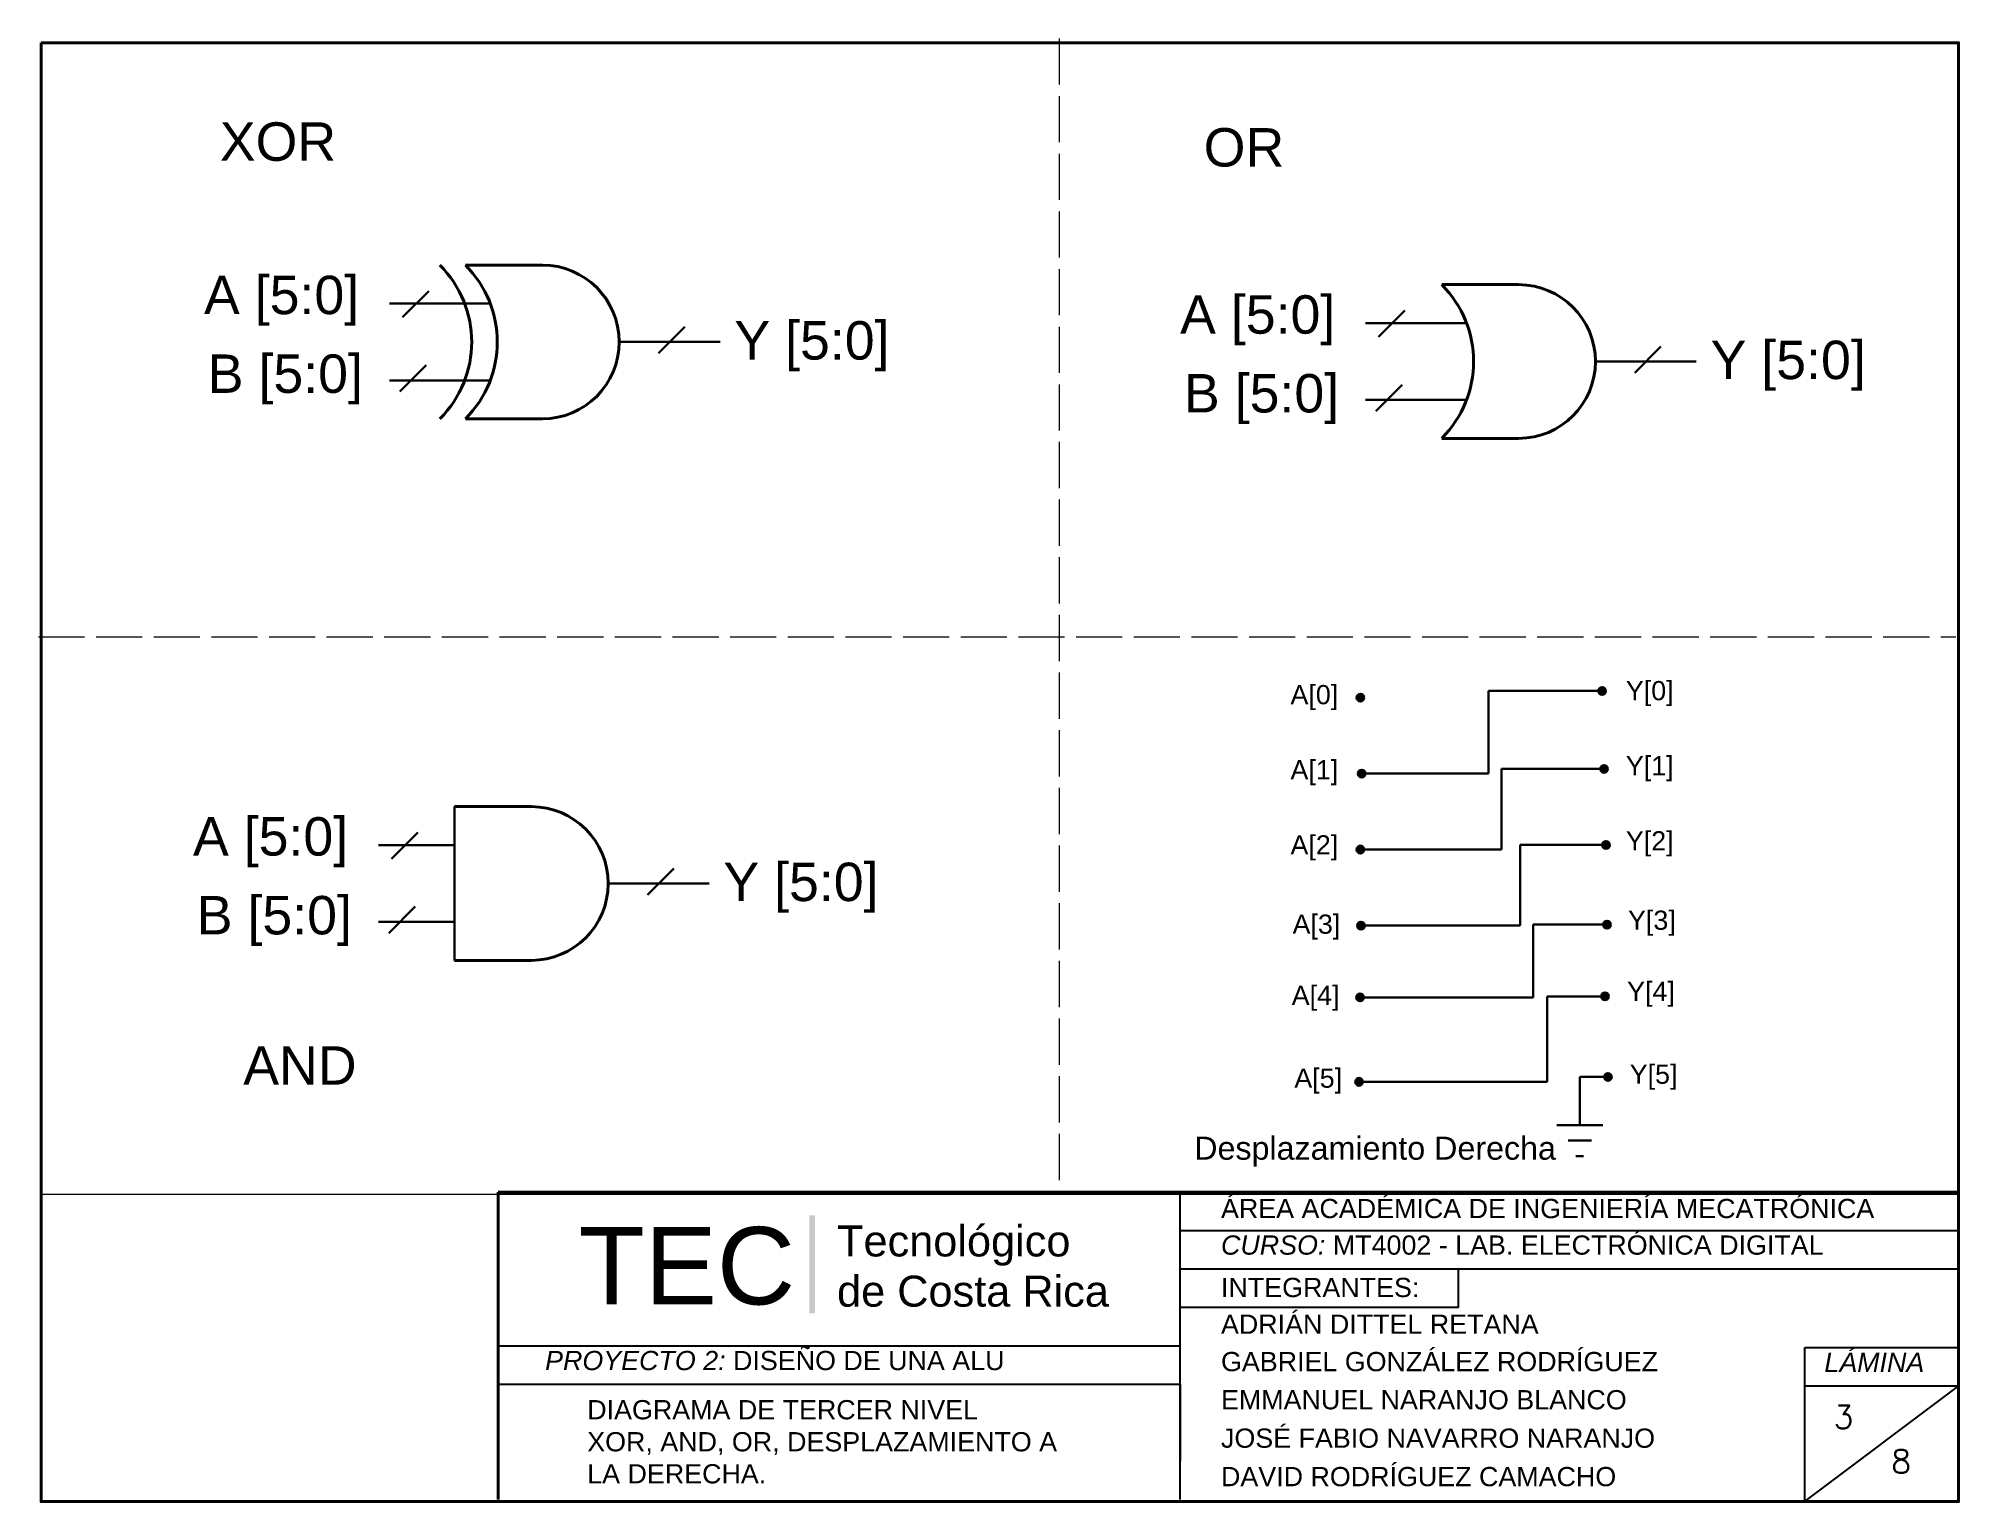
# Paper-space layout '3NIVEL-3' of a CAD drawing. Header units: millimetres. Extents: x 7 to 257, y 6 to 196.
import ezdxf

# ---------------------------------------------------------------- set-up
doc = ezdxf.new("R2010")
doc.units = ezdxf.units.MM
doc.header["$LTSCALE"] = 0.5
doc.linetypes.add('ACAD_ISO02W100', pattern=[15, 12, -3])
for name, color, linetype, lineweight in [('Cables', 7, 'Continuous', 30), ('Componentes', 7, 'Continuous', 40), ('Contorno', 7, 'Continuous', 40), ('Cuadro_dashed', 7, 'ACAD_ISO02W100', 20), ('MView', 7, 'Continuous', 5)]:
    doc.layers.add(name, color=color, linetype=linetype, lineweight=lineweight)
doc.layers.add('Texto', color=7, linetype='Continuous')
doc.styles.add('PDF Arial', font='arial.ttf')
doc.styles.add('Rotulado', font='arial.ttf', dxfattribs={"height": 10})
doc.styles.add('s1', font='romans.shx')

psp = doc.layouts.new('3NIVEL-3')

# ---------------------------------------------------------------- hatches: boundary and pattern name
at = {"layer": 'Cables'}
h = psp.add_hatch(color=256, dxfattribs=at)
h.dxf.hatch_style = 1
h.paths.add_polyline_path([(178.4, 110.28, 1), (179.4, 110.28, 1)])
h = psp.add_hatch(color=256, dxfattribs=at)
h.dxf.hatch_style = 1
h.paths.add_polyline_path([(209.84, 111.14, 1), (210.84, 111.14, 1)])
h = psp.add_hatch(color=256, dxfattribs=at)
h.dxf.hatch_style = 1
h.paths.add_polyline_path([(178.56, 100.4, 1), (179.56, 100.4, 1)])
h = psp.add_hatch(color=256, dxfattribs=at)
h.dxf.hatch_style = 1
h.paths.add_polyline_path([(210.1, 101, 1), (211.1, 101, 1)])
h = psp.add_hatch(color=256, dxfattribs=at)
h.dxf.hatch_style = 1
h.paths.add_polyline_path([(178.4, 90.52, 1), (179.4, 90.52, 1)])
h = psp.add_hatch(color=256, dxfattribs=at)
h.dxf.hatch_style = 1
h.paths.add_polyline_path([(210.34, 91.11, 1), (211.34, 91.11, 1)])
h = psp.add_hatch(color=256, dxfattribs=at)
h.dxf.hatch_style = 1
h.paths.add_polyline_path([(178.47, 80.62, 1), (179.47, 80.62, 1)])
h = psp.add_hatch(color=256, dxfattribs=at)
h.dxf.hatch_style = 1
h.paths.add_polyline_path([(210.47, 80.75, 1), (211.47, 80.75, 1)])
h = psp.add_hatch(color=256, dxfattribs=at)
h.dxf.hatch_style = 1
h.paths.add_polyline_path([(178.35, 71.29, 1), (179.35, 71.29, 1)])
h = psp.add_hatch(color=256, dxfattribs=at)
h.dxf.hatch_style = 1
h.paths.add_polyline_path([(210.21, 71.42, 1), (211.21, 71.42, 1)])
h = psp.add_hatch(color=256, dxfattribs=at)
h.dxf.hatch_style = 1
h.paths.add_polyline_path([(178.22, 60.3, 1), (179.22, 60.3, 1)])
h = psp.add_hatch(color=256, dxfattribs=at)
h.dxf.hatch_style = 1
h.paths.add_polyline_path([(210.59, 60.94, 1), (211.59, 60.94, 1)])

# ---------------------------------------------------------------- linework, layer by layer
for p, q in [((155.44, 5.96), (155.44, 45.96)), ((155.44, 40.96), (256.72, 40.96)), ((155.44, 35.96), (256.72, 35.96)), ((191.64, 30.96), (155.44, 30.96)), ((66.72, 25.96), (155.44, 25.96)), ((236.72, 5.76), (236.72, 25.76)), ((66.72, 20.96), (155.44, 20.96)), ((155.44, 20.96), (155.44, 15.96)), ((236.72, 20.76), (256.72, 20.76)), ((256.72, 20.76), (236.72, 5.76)), ((155.44, 15.96), (155.44, 10.96))]:
    psp.add_line(p, q)
at = {"color": 7}
for p, q in [((191.64, 30.96), (191.64, 35.96)), ((236.72, 25.76), (256.72, 25.76))]:
    psp.add_line(p, q, dxfattribs=at)
at = {"color": 251, "true_color": 0x4b4b4b, "transparency": 33554559}
for points in [[(107.95, 42.93), (107.22, 42.93), (107.95, 30.18)], [(107.22, 42.93), (107.95, 30.18), (107.22, 30.18)]]:
    psp.add_solid(points, dxfattribs=at)
at = {"layer": 'Cables'}
for p, q in [((54.27, 159.75), (57.69, 163.17)), ((181.26, 157.21), (184.69, 160.63)), ((87.58, 155.07), (91.01, 158.49)), ((214.58, 152.52), (218, 155.95)), ((53.92, 150.1), (57.34, 153.52)), ((180.91, 147.56), (184.34, 150.98)), ((195.58, 100.4), (195.58, 111.14)), ((195.58, 111.14), (209.84, 111.14)), ((179.56, 100.4), (195.58, 100.4)), ((197.25, 90.52), (197.25, 101)), ((197.25, 101), (210.1, 101)), ((61.04, 96.1), (61.04, 76.1)), ((52.84, 89.31), (56.26, 92.74)), ((179.4, 90.52), (197.25, 90.52)), ((199.69, 80.62), (199.69, 91.11)), ((199.69, 91.11), (210.34, 91.11)), ((86.15, 84.63), (89.57, 88.05)), ((52.49, 79.66), (55.91, 83.09)), ((179.47, 80.62), (199.69, 80.62)), ((201.36, 71.29), (201.36, 80.75)), ((201.36, 80.75), (210.47, 80.75)), ((179.35, 71.29), (201.36, 71.29)), ((203.21, 60.3), (203.21, 71.42)), ((203.21, 71.42), (210.21, 71.42)), ((179.22, 60.3), (203.21, 60.3)), ((207.44, 54.65), (207.44, 60.94)), ((207.44, 60.94), (211.09, 60.94))]:
    psp.add_line(p, q, dxfattribs=at)
at = {"layer": 'Cables', "color": 7}
for p, q in [((65.7, 161.54), (52.58, 161.54)), ((192.7, 159), (179.57, 159)), ((95.6, 156.54), (82.47, 156.54)), ((222.59, 154), (209.47, 154)), ((65.7, 151.54), (52.58, 151.54)), ((192.7, 149), (179.57, 149)), ((61.04, 91.1), (51.15, 91.1)), ((94.16, 86.1), (81.04, 86.1)), ((61.04, 81.1), (51.15, 81.1)), ((204.44, 54.65), (210.44, 54.65)), ((205.94, 52.65), (208.94, 52.65)), ((206.94, 50.65), (207.94, 50.65))]:
    psp.add_line(p, q, dxfattribs=at)
at = {"layer": 'Cables'}
for centre in [(178.9, 110.28), (210.34, 111.14), (179.06, 100.4), (210.6, 101), (178.9, 90.52), (210.84, 91.11), (178.97, 80.62), (210.97, 80.75), (178.85, 71.29), (210.71, 71.42), (178.72, 60.3), (211.09, 60.94)]:
    psp.add_circle(centre, 0.5, dxfattribs=at)
at = {"layer": 'Componentes', "color": 7}
for p, q in [((62.47, 166.54), (72.47, 166.54)), ((189.47, 164), (199.47, 164)), ((61.04, 96.1), (71.04, 96.1))]:
    psp.add_line(p, q, dxfattribs=at)
at = {"layer": 'Contorno'}
for p, q in [((62.47, 146.54), (72.47, 146.54)), ((189.47, 144), (199.47, 144)), ((61.04, 76.1), (71.04, 76.1)), ((66.72, 45.96), (66.72, 5.96)), ((66.72, 45.96), (256.72, 45.96))]:
    psp.add_line(p, q, dxfattribs=at)
psp.add_lwpolyline([(7.26, 195.47), (256.72, 195.47), (256.72, 5.7), (7.26, 5.7)], close=True, dxfattribs=at)
for centre, radius, start, end in [((49.14, 156.54), 14.14, 315, 45), ((52.47, 156.54), 14.14, 315, 45), ((72.47, 156.54), 10, 270, 90), ((179.47, 154), 14.14, 315, 45), ((199.47, 154), 10, 270, 90), ((71.04, 86.1), 10, 270, 90)]:
    psp.add_arc(centre, radius, start, end, dxfattribs=at)
at = {"layer": 'Cuadro_dashed'}
for p, q in [((139.69, 196.03), (139.69, 46.51)), ((6.91, 118.17), (256.36, 118.17))]:
    psp.add_line(p, q, dxfattribs=at)

# ---------------------------------------------------------------- texts
at = {"color": 250, "true_color": 0x1c1c1c, "attachment_point": 7, "style": 'PDF Arial'}
for s, insert, char_height in [('TEC', (77.19, 31.2), 10.079), ('Tecnológico', (110.81, 36.37), 4.0315), ('de Costa Rica', (110.81, 31), 4.0315)]:
    psp.add_mtext(s, dxfattribs=dict(at, insert=insert, char_height=char_height))
at = {"layer": 'Cuadro_dashed', "attachment_point": 1, "style": 'Rotulado'}
for s, width, insert, char_height in [('XOR', 98.274, (30.51, 185.11), 5), ('OR', 72.0676, (158.51, 184.36), 5), ('AND', 70.0787, (33.56, 64.93), 5), ('Desplazamiento Derecha', 88.6977, (157.28, 53.17), 3)]:
    psp.add_mtext_dynamic_manual_height_columns(s, width=width, gutter_width=50, heights=[0], dxfattribs=dict(at, insert=insert, char_height=char_height))
at = {"layer": 'Texto', "attachment_point": 7, "style": 'Rotulado'}
for s, width, gutter_width, heights, insert, char_height in [('A [5:0]', 22.6272, 25, [8.16], (28.45, 158.65), 5), ('A [5:0]', 22.6272, 25, [8.16], (155.44, 156.11), 5), ('Y [5:0]', 21.7466, 25, [7.72], (97.45, 152.74), 5), ('B [5:0]', 21.7466, 25, [7.72], (28.94, 148.41), 5), ('Y [5:0]', 21.7466, 25, [7.72], (224.45, 150.2), 5), ('B [5:0]', 21.7466, 25, [7.72], (155.94, 145.86), 5), ('Y[0]', 11.3136, 12.5, [4.08], (213.43, 109.18), 2.5), ('A[0]', 11.3136, 12.5, [4.08], (169.8, 108.66), 2.5), ('Y[1]', 11.3136, 12.5, [4.08], (213.43, 99.41), 2.5), ('A[1]', 11.3136, 12.5, [4.08], (169.8, 98.89), 2.5), ('A [5:0]', 22.6272, 25, [8.16], (27.02, 88.22), 5), ('A[2]', 11.3136, 12.5, [4.08], (169.8, 89.12), 2.5), ('Y[2]', 11.3136, 12.5, [4.08], (213.43, 89.64), 2.5), ('Y [5:0]', 21.7466, 25, [7.72], (96.02, 82.3), 5), ('B [5:0]', 21.7466, 25, [7.72], (27.51, 77.97), 5), ('Y[3]', 11.3136, 12.5, [4.08], (213.71, 79.32), 2.5), ('A[3]', 11.3136, 12.5, [4.08], (170.07, 78.81), 2.5), ('A[4]', 11.3136, 12.5, [4.08], (169.96, 69.55), 2.5), ('Y[4]', 11.3136, 12.5, [4.08], (213.59, 70.06), 2.5), ('Y[5]', 11.3136, 12.5, [4.08], (213.93, 59.29), 2.5), ('A[5]', 11.3136, 12.5, [4.08], (170.3, 58.78), 2.5)]:
    psp.add_mtext_dynamic_manual_height_columns(s, width=width, gutter_width=gutter_width, heights=heights, dxfattribs=dict(at, insert=insert, char_height=char_height))
at = {"layer": 'Texto', "attachment_point": 1, "style": 's1'}
for s, insert, char_height, width in [('{\\fArial|b0|i0|c0|p34;ÁREA ACADÉMICA DE INGENIERÍA MECATRÓNICA}', (160.76, 45.07), 2.5, 84.8209), ('{\\fArial|b0|i1|c0|p34;CURSO: \\fArial|b0|i0|c0|p34;MT4002 - LAB. ELECTRÓNICA DIGITAL}', (160.76, 40.32), 2.5, 78.8124), ('{\\fArial|b0|i0|c0|p34;INTEGRANTES:}', (160.76, 34.8), 2.5, 28.1694), ('{\\fArial|b0|i0|c0|p34;ADRIÁN DITTEL RETANA}', (160.76, 30.02), 2.5, 59.8937), ('{\\fArial|b0|i1|c0|p34;PROYECTO 2: \\fArial|b0|i0|c0|p34;DISEÑO DE UNA ALU}', (72.83, 25.3), 2.5, 79.4343), ('{\\fArial|b0|i0|c0|p34;GABRIEL GONZÁLEZ RODRÍGUEZ}', (160.76, 25.16), 2.5, 59.8937), ('{\\fArial|b0|i1|c0|p34;LÁMINA}', (239.25, 25.06), 2.5, 19.0829), ('{\\fArial|b0|i0|c0|p34;EMMANUEL NARANJO BLANCO}', (160.76, 20.2), 2.5, 59.8937), ('{\\fArial|b0|i0|c0|p34;DIAGRAMA DE TERCER NIVEL\\PXOR, AND, OR, DESPLAZAMIENTO A LA DERECHA.}', (78.31, 18.9), 2.5, 63.9917), ('3', (240.45, 18.21), 3, 7.4367), ('{\\fArial|b0|i0|c0|p34;JOSÉ FABIO NAVARRO NARANJO}', (160.76, 15.2), 2.5, 59.8937), ('{\\fArial|b0|i0|c0|p34;DAVID RODRÍGUEZ CAMACHO}', (160.76, 10.2), 2.5, 59.8937), ('8', (247.95, 12.43), 3, 9.5415)]:
    psp.add_mtext(s, dxfattribs=dict(at, insert=insert, char_height=char_height, width=width))

# ---------------------------------------------------------------- viewports
at = {"layer": 'MView'}
psp.add_viewport(center=(131.99, 120.59), size=(249.45, 149.7761), view_center_point=(771.18, 441.16), view_height=387.3241, dxfattribs=at)

doc.saveas('drawing.dxf')
